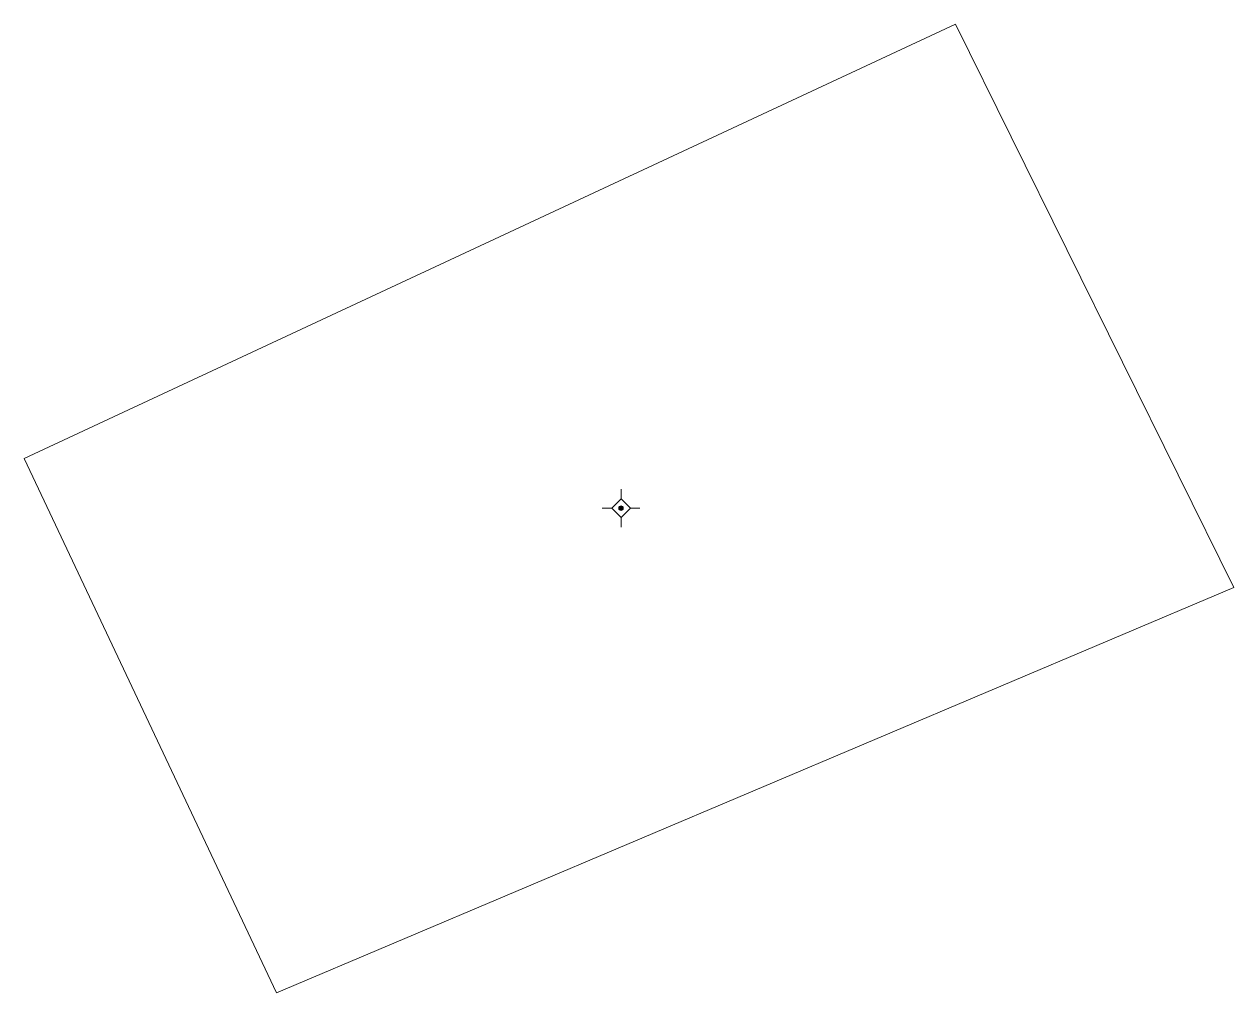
# Model space of a CAD drawing. Header units: metres. Extents: x 0 to 40.3, y -17.8 to 14.5.
import ezdxf

# ---------------------------------------------------------------- set-up
doc = ezdxf.new("R2010")
doc.units = ezdxf.units.M
doc.layers.add('22', color=7, linetype='Continuous', lineweight=13)
doc.layers.add('51', color=7, linetype='Continuous', lineweight=13)

msp = doc.modelspace()

# ---------------------------------------------------------------- hatches: boundary and pattern name
at = {"layer": '51'}
msp.add_hatch(color=256, dxfattribs=at).paths.add_polyline_path([(19.945, -1.65, 1), (19.795, -1.65, 1)])

# ---------------------------------------------------------------- linework, layer by layer
at = {"layer": '22'}
msp.add_lwpolyline([(31, 14.46), (40.27, -4.29), (8.4, -17.78), (0, 0)], close=True, dxfattribs=at)
at = {"layer": '51'}
for p, q in [((19.87, -1.02), (19.87, -1.34)), ((19.56, -1.65), (19.24, -1.65)), ((19.87, -1.96), (19.87, -2.28)), ((20.5, -1.65), (20.18, -1.65))]:
    msp.add_line(p, q, dxfattribs=at)
msp.add_lwpolyline([(19.87, -1.34), (19.56, -1.65), (19.87, -1.96), (20.18, -1.65)], close=True, dxfattribs=at)
msp.add_circle((19.87, -1.65), 0.075, dxfattribs=at)

doc.saveas('drawing.dxf')
